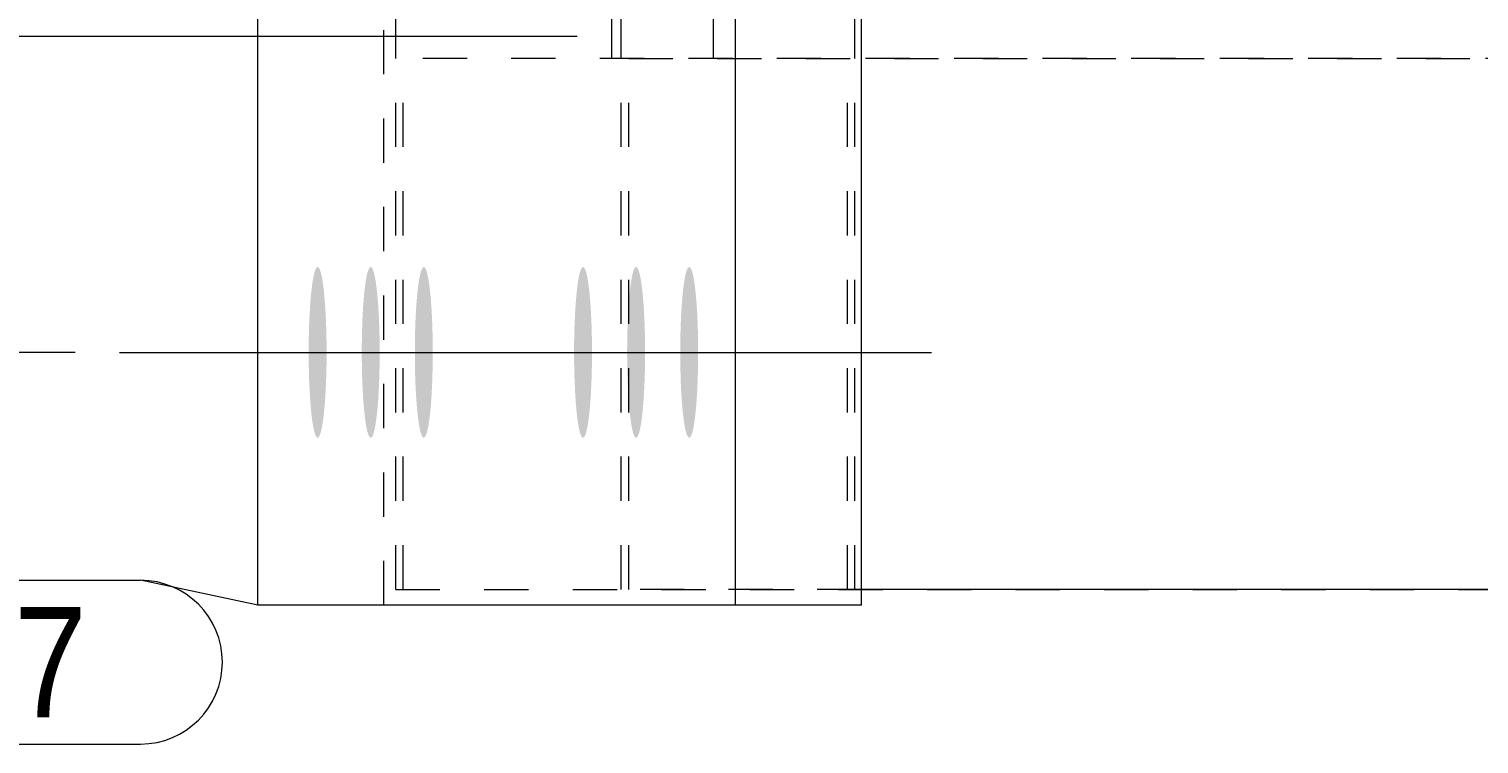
# Model space of a CAD drawing. Header units: millimetres. Extents: x 2 to 825, y 1 to 579.
# Drawn here: x 76.03 to 108.77, y 502.32 to 518.48 of the extents above; entities that cross this region are included whole.
import ezdxf

# ---------------------------------------------------------------- set-up
doc = ezdxf.new("R2010")
doc.units = ezdxf.units.MM
doc.linetypes.add('XKITLINE00', pattern=[0])
doc.linetypes.add('XKITLINE01', pattern=[4, 1, -1, 1, -1])
for name, color, linetype, lineweight in [('Bolt', 3, 'Continuous', 0), ('Dimensions', 7, 'Continuous', 0), ('Part', 2, 'Continuous', 0), ('PartMark', 7, 'Continuous', 0)]:
    doc.layers.add(name, color=color, linetype=linetype, lineweight=lineweight)
doc.styles.add('ARIAL', font='ARIAL.TTF')

# ---------------------------------------------------------------- blocks, each defined once
blk = doc.blocks.new('*A45')
at = {"layer": 'Bolt'}
for points in [[(82.748, 511.127), (82.748, 511.08), (82.747, 511.032), (82.747, 510.985), (82.746, 510.938), (82.746, 510.891), (82.745, 510.845), (82.744, 510.798), (82.743, 510.752), (82.742, 510.706), (82.741, 510.66), (82.739, 510.614), (82.738, 510.569), (82.736, 510.525), (82.734, 510.48), (82.732, 510.436), (82.73, 510.393), (82.728, 510.35), (82.726, 510.307), (82.724, 510.265), (82.722, 510.224), (82.719, 510.183), (82.716, 510.142), (82.714, 510.103), (82.711, 510.064), (82.708, 510.025), (82.705, 509.988), (82.702, 509.951), (82.699, 509.915), (82.695, 509.879), (82.692, 509.844), (82.689, 509.811), (82.685, 509.777), (82.681, 509.745), (82.678, 509.714), (82.674, 509.683), (82.67, 509.654), (82.666, 509.625), (82.662, 509.597), (82.658, 509.571), (82.654, 509.545), (82.65, 509.52), (82.645, 509.496), (82.641, 509.473), (82.636, 509.452), (82.632, 509.431), (82.628, 509.411), (82.623, 509.392), (82.618, 509.375), (82.614, 509.358), (82.609, 509.343), (82.604, 509.329), (82.599, 509.316), (82.595, 509.303), (82.59, 509.293), (82.585, 509.283), (82.58, 509.274), (82.575, 509.267), (82.57, 509.26), (82.565, 509.255), (82.56, 509.251), (82.555, 509.248), (82.55, 509.246), (82.546, 509.246), (82.541, 509.246), (82.536, 509.248), (82.531, 509.251), (82.526, 509.255), (82.521, 509.26), (82.516, 509.267), (82.511, 509.274), (82.506, 509.283), (82.501, 509.293), (82.496, 509.303), (82.492, 509.316), (82.487, 509.329), (82.482, 509.343), (82.477, 509.358), (82.473, 509.375), (82.468, 509.392), (82.464, 509.411), (82.459, 509.431), (82.455, 509.452), (82.45, 509.473), (82.446, 509.496), (82.442, 509.52), (82.437, 509.545), (82.433, 509.571), (82.429, 509.597), (82.425, 509.625), (82.421, 509.654), (82.417, 509.683), (82.413, 509.714), (82.41, 509.745), (82.406, 509.777), (82.402, 509.811), (82.399, 509.844), (82.396, 509.879), (82.392, 509.915), (82.389, 509.951), (82.386, 509.988), (82.383, 510.025), (82.38, 510.064), (82.377, 510.103), (82.375, 510.142), (82.372, 510.183), (82.37, 510.224), (82.367, 510.265), (82.365, 510.307), (82.363, 510.35), (82.361, 510.393), (82.359, 510.436), (82.357, 510.48), (82.355, 510.525), (82.353, 510.569), (82.352, 510.614), (82.351, 510.66), (82.349, 510.706), (82.348, 510.752), (82.347, 510.798), (82.346, 510.845), (82.345, 510.891), (82.345, 510.938), (82.344, 510.985), (82.344, 511.032), (82.343, 511.08), (82.343, 511.127), (82.343, 511.174), (82.343, 511.222), (82.343, 511.269), (82.344, 511.316), (82.344, 511.363), (82.345, 511.41), (82.345, 511.457), (82.346, 511.504), (82.347, 511.55), (82.348, 511.597), (82.349, 511.643), (82.351, 511.689), (82.352, 511.734), (82.353, 511.779), (82.355, 511.824), (82.357, 511.868), (82.359, 511.912), (82.361, 511.956), (82.363, 511.999), (82.365, 512.041), (82.367, 512.083), (82.37, 512.125), (82.372, 512.166), (82.375, 512.206), (82.377, 512.246), (82.38, 512.285), (82.383, 512.323), (82.386, 512.361), (82.389, 512.398), (82.392, 512.434), (82.396, 512.469), (82.399, 512.504), (82.402, 512.538), (82.406, 512.571), (82.41, 512.603), (82.413, 512.635), (82.417, 512.665), (82.421, 512.695), (82.425, 512.723), (82.429, 512.751), (82.433, 512.778), (82.437, 512.804), (82.442, 512.828), (82.446, 512.852), (82.45, 512.875), (82.455, 512.897), (82.459, 512.918), (82.464, 512.937), (82.468, 512.956), (82.473, 512.974), (82.477, 512.99), (82.482, 513.005), (82.487, 513.02), (82.492, 513.033), (82.496, 513.045), (82.501, 513.056), (82.506, 513.066), (82.511, 513.074), (82.516, 513.082), (82.521, 513.088), (82.526, 513.094), (82.531, 513.098), (82.536, 513.1), (82.541, 513.102), (82.546, 513.103), (82.55, 513.102), (82.555, 513.1), (82.56, 513.098), (82.565, 513.094), (82.57, 513.088), (82.575, 513.082), (82.58, 513.074), (82.585, 513.066), (82.59, 513.056), (82.595, 513.045), (82.599, 513.033), (82.604, 513.02), (82.609, 513.005), (82.614, 512.99), (82.618, 512.974), (82.623, 512.956), (82.628, 512.937), (82.632, 512.918), (82.636, 512.897), (82.641, 512.875), (82.645, 512.852), (82.65, 512.828), (82.654, 512.804), (82.658, 512.778), (82.662, 512.751), (82.666, 512.723), (82.67, 512.695), (82.674, 512.665), (82.678, 512.635), (82.681, 512.603), (82.685, 512.571), (82.689, 512.538), (82.692, 512.504), (82.695, 512.469), (82.699, 512.434), (82.702, 512.398), (82.705, 512.361), (82.708, 512.323), (82.711, 512.285), (82.714, 512.246), (82.716, 512.206), (82.719, 512.166), (82.722, 512.125), (82.724, 512.083), (82.726, 512.041), (82.728, 511.999), (82.73, 511.956), (82.732, 511.912), (82.734, 511.868), (82.736, 511.824), (82.738, 511.779), (82.739, 511.734), (82.741, 511.689), (82.742, 511.643), (82.743, 511.597), (82.744, 511.55), (82.745, 511.504), (82.746, 511.457), (82.746, 511.41), (82.747, 511.363), (82.747, 511.316), (82.748, 511.269), (82.748, 511.222), (82.748, 511.174)], [(83.947, 511.127), (83.946, 511.08), (83.946, 511.032), (83.946, 510.985), (83.945, 510.938), (83.944, 510.891), (83.944, 510.845), (83.943, 510.798), (83.942, 510.752), (83.941, 510.706), (83.939, 510.66), (83.938, 510.614), (83.936, 510.569), (83.935, 510.525), (83.933, 510.48), (83.931, 510.436), (83.929, 510.393), (83.927, 510.35), (83.925, 510.307), (83.923, 510.265), (83.92, 510.224), (83.918, 510.183), (83.915, 510.142), (83.913, 510.103), (83.91, 510.064), (83.907, 510.025), (83.904, 509.988), (83.901, 509.951), (83.898, 509.915), (83.894, 509.879), (83.891, 509.844), (83.887, 509.811), (83.884, 509.777), (83.88, 509.745), (83.876, 509.714), (83.873, 509.683), (83.869, 509.654), (83.865, 509.625), (83.861, 509.597), (83.857, 509.571), (83.853, 509.545), (83.848, 509.52), (83.844, 509.496), (83.84, 509.473), (83.835, 509.452), (83.831, 509.431), (83.826, 509.411), (83.822, 509.392), (83.817, 509.375), (83.812, 509.358), (83.808, 509.343), (83.803, 509.329), (83.798, 509.316), (83.793, 509.303), (83.789, 509.293), (83.784, 509.283), (83.779, 509.274), (83.774, 509.267), (83.769, 509.26), (83.764, 509.255), (83.759, 509.251), (83.754, 509.248), (83.749, 509.246), (83.744, 509.246), (83.739, 509.246), (83.734, 509.248), (83.729, 509.251), (83.725, 509.255), (83.72, 509.26), (83.715, 509.267), (83.71, 509.274), (83.705, 509.283), (83.7, 509.293), (83.695, 509.303), (83.69, 509.316), (83.686, 509.329), (83.681, 509.343), (83.676, 509.358), (83.672, 509.375), (83.667, 509.392), (83.662, 509.411), (83.658, 509.431), (83.653, 509.452), (83.649, 509.473), (83.645, 509.496), (83.64, 509.52), (83.636, 509.545), (83.632, 509.571), (83.628, 509.597), (83.624, 509.625), (83.62, 509.654), (83.616, 509.683), (83.612, 509.714), (83.608, 509.745), (83.605, 509.777), (83.601, 509.811), (83.598, 509.844), (83.594, 509.879), (83.591, 509.915), (83.588, 509.951), (83.585, 509.988), (83.582, 510.025), (83.579, 510.064), (83.576, 510.103), (83.573, 510.142), (83.571, 510.183), (83.568, 510.224), (83.566, 510.265), (83.564, 510.307), (83.561, 510.35), (83.559, 510.393), (83.557, 510.436), (83.556, 510.48), (83.554, 510.525), (83.552, 510.569), (83.551, 510.614), (83.549, 510.66), (83.548, 510.706), (83.547, 510.752), (83.546, 510.798), (83.545, 510.845), (83.544, 510.891), (83.544, 510.938), (83.543, 510.985), (83.543, 511.032), (83.542, 511.08), (83.542, 511.127), (83.542, 511.174), (83.542, 511.222), (83.542, 511.269), (83.543, 511.316), (83.543, 511.363), (83.544, 511.41), (83.544, 511.457), (83.545, 511.504), (83.546, 511.55), (83.547, 511.597), (83.548, 511.643), (83.549, 511.689), (83.551, 511.734), (83.552, 511.779), (83.554, 511.824), (83.556, 511.868), (83.557, 511.912), (83.559, 511.956), (83.561, 511.999), (83.564, 512.041), (83.566, 512.083), (83.568, 512.125), (83.571, 512.166), (83.573, 512.206), (83.576, 512.246), (83.579, 512.285), (83.582, 512.323), (83.585, 512.361), (83.588, 512.398), (83.591, 512.434), (83.594, 512.469), (83.598, 512.504), (83.601, 512.538), (83.605, 512.571), (83.608, 512.603), (83.612, 512.635), (83.616, 512.665), (83.62, 512.695), (83.624, 512.723), (83.628, 512.751), (83.632, 512.778), (83.636, 512.804), (83.64, 512.828), (83.645, 512.852), (83.649, 512.875), (83.653, 512.897), (83.658, 512.918), (83.662, 512.937), (83.667, 512.956), (83.672, 512.974), (83.676, 512.99), (83.681, 513.005), (83.686, 513.02), (83.69, 513.033), (83.695, 513.045), (83.7, 513.056), (83.705, 513.066), (83.71, 513.074), (83.715, 513.082), (83.72, 513.088), (83.725, 513.094), (83.729, 513.098), (83.734, 513.1), (83.739, 513.102), (83.744, 513.103), (83.749, 513.102), (83.754, 513.1), (83.759, 513.098), (83.764, 513.094), (83.769, 513.088), (83.774, 513.082), (83.779, 513.074), (83.784, 513.066), (83.789, 513.056), (83.793, 513.045), (83.798, 513.033), (83.803, 513.02), (83.808, 513.005), (83.812, 512.99), (83.817, 512.974), (83.822, 512.956), (83.826, 512.937), (83.831, 512.918), (83.835, 512.897), (83.84, 512.875), (83.844, 512.852), (83.848, 512.828), (83.853, 512.804), (83.857, 512.778), (83.861, 512.751), (83.865, 512.723), (83.869, 512.695), (83.873, 512.665), (83.876, 512.635), (83.88, 512.603), (83.884, 512.571), (83.887, 512.538), (83.891, 512.504), (83.894, 512.469), (83.898, 512.434), (83.901, 512.398), (83.904, 512.361), (83.907, 512.323), (83.91, 512.285), (83.913, 512.246), (83.915, 512.206), (83.918, 512.166), (83.92, 512.125), (83.923, 512.083), (83.925, 512.041), (83.927, 511.999), (83.929, 511.956), (83.931, 511.912), (83.933, 511.868), (83.935, 511.824), (83.936, 511.779), (83.938, 511.734), (83.939, 511.689), (83.941, 511.643), (83.942, 511.597), (83.943, 511.55), (83.944, 511.504), (83.944, 511.457), (83.945, 511.41), (83.946, 511.363), (83.946, 511.316), (83.946, 511.269), (83.947, 511.222), (83.947, 511.174)], [(85.145, 511.127), (85.145, 511.08), (85.145, 511.032), (85.144, 510.985), (85.144, 510.938), (85.143, 510.891), (85.142, 510.845), (85.142, 510.798), (85.141, 510.752), (85.139, 510.706), (85.138, 510.66), (85.137, 510.614), (85.135, 510.569), (85.134, 510.525), (85.132, 510.48), (85.13, 510.436), (85.128, 510.393), (85.126, 510.35), (85.124, 510.307), (85.122, 510.265), (85.119, 510.224), (85.117, 510.183), (85.114, 510.142), (85.111, 510.103), (85.109, 510.064), (85.106, 510.025), (85.103, 509.988), (85.1, 509.951), (85.096, 509.915), (85.093, 509.879), (85.09, 509.844), (85.086, 509.811), (85.083, 509.777), (85.079, 509.745), (85.075, 509.714), (85.071, 509.683), (85.068, 509.654), (85.064, 509.625), (85.06, 509.597), (85.056, 509.571), (85.051, 509.545), (85.047, 509.52), (85.043, 509.496), (85.038, 509.473), (85.034, 509.452), (85.03, 509.431), (85.025, 509.411), (85.021, 509.392), (85.016, 509.375), (85.011, 509.358), (85.007, 509.343), (85.002, 509.329), (84.997, 509.316), (84.992, 509.303), (84.987, 509.293), (84.983, 509.283), (84.978, 509.274), (84.973, 509.267), (84.968, 509.26), (84.963, 509.255), (84.958, 509.251), (84.953, 509.248), (84.948, 509.246), (84.943, 509.246), (84.938, 509.246), (84.933, 509.248), (84.928, 509.251), (84.923, 509.255), (84.918, 509.26), (84.913, 509.267), (84.909, 509.274), (84.904, 509.283), (84.899, 509.293), (84.894, 509.303), (84.889, 509.316), (84.884, 509.329), (84.88, 509.343), (84.875, 509.358), (84.87, 509.375), (84.866, 509.392), (84.861, 509.411), (84.857, 509.431), (84.852, 509.452), (84.848, 509.473), (84.843, 509.496), (84.839, 509.52), (84.835, 509.545), (84.831, 509.571), (84.827, 509.597), (84.823, 509.625), (84.819, 509.654), (84.815, 509.683), (84.811, 509.714), (84.807, 509.745), (84.804, 509.777), (84.8, 509.811), (84.797, 509.844), (84.793, 509.879), (84.79, 509.915), (84.787, 509.951), (84.784, 509.988), (84.781, 510.025), (84.778, 510.064), (84.775, 510.103), (84.772, 510.142), (84.77, 510.183), (84.767, 510.224), (84.765, 510.265), (84.762, 510.307), (84.76, 510.35), (84.758, 510.393), (84.756, 510.436), (84.754, 510.48), (84.753, 510.525), (84.751, 510.569), (84.75, 510.614), (84.748, 510.66), (84.747, 510.706), (84.746, 510.752), (84.745, 510.798), (84.744, 510.845), (84.743, 510.891), (84.742, 510.938), (84.742, 510.985), (84.741, 511.032), (84.741, 511.08), (84.741, 511.127), (84.741, 511.174), (84.741, 511.222), (84.741, 511.269), (84.741, 511.316), (84.742, 511.363), (84.742, 511.41), (84.743, 511.457), (84.744, 511.504), (84.745, 511.55), (84.746, 511.597), (84.747, 511.643), (84.748, 511.689), (84.75, 511.734), (84.751, 511.779), (84.753, 511.824), (84.754, 511.868), (84.756, 511.912), (84.758, 511.956), (84.76, 511.999), (84.762, 512.041), (84.765, 512.083), (84.767, 512.125), (84.77, 512.166), (84.772, 512.206), (84.775, 512.246), (84.778, 512.285), (84.781, 512.323), (84.784, 512.361), (84.787, 512.398), (84.79, 512.434), (84.793, 512.469), (84.797, 512.504), (84.8, 512.538), (84.804, 512.571), (84.807, 512.603), (84.811, 512.635), (84.815, 512.665), (84.819, 512.695), (84.823, 512.723), (84.827, 512.751), (84.831, 512.778), (84.835, 512.804), (84.839, 512.828), (84.843, 512.852), (84.848, 512.875), (84.852, 512.897), (84.857, 512.918), (84.861, 512.937), (84.866, 512.956), (84.87, 512.974), (84.875, 512.99), (84.88, 513.005), (84.884, 513.02), (84.889, 513.033), (84.894, 513.045), (84.899, 513.056), (84.904, 513.066), (84.909, 513.074), (84.913, 513.082), (84.918, 513.088), (84.923, 513.094), (84.928, 513.098), (84.933, 513.1), (84.938, 513.102), (84.943, 513.103), (84.948, 513.102), (84.953, 513.1), (84.958, 513.098), (84.963, 513.094), (84.968, 513.088), (84.973, 513.082), (84.978, 513.074), (84.983, 513.066), (84.987, 513.056), (84.992, 513.045), (84.997, 513.033), (85.002, 513.02), (85.007, 513.005), (85.011, 512.99), (85.016, 512.974), (85.021, 512.956), (85.025, 512.937), (85.03, 512.918), (85.034, 512.897), (85.038, 512.875), (85.043, 512.852), (85.047, 512.828), (85.051, 512.804), (85.056, 512.778), (85.06, 512.751), (85.064, 512.723), (85.068, 512.695), (85.071, 512.665), (85.075, 512.635), (85.079, 512.603), (85.083, 512.571), (85.086, 512.538), (85.09, 512.504), (85.093, 512.469), (85.096, 512.434), (85.1, 512.398), (85.103, 512.361), (85.106, 512.323), (85.109, 512.285), (85.111, 512.246), (85.114, 512.206), (85.117, 512.166), (85.119, 512.125), (85.122, 512.083), (85.124, 512.041), (85.126, 511.999), (85.128, 511.956), (85.13, 511.912), (85.132, 511.868), (85.134, 511.824), (85.135, 511.779), (85.137, 511.734), (85.138, 511.689), (85.139, 511.643), (85.141, 511.597), (85.142, 511.55), (85.142, 511.504), (85.143, 511.457), (85.144, 511.41), (85.144, 511.363), (85.145, 511.316), (85.145, 511.269), (85.145, 511.222), (85.145, 511.174)], [(88.742, 511.127), (88.742, 511.08), (88.741, 511.032), (88.741, 510.985), (88.74, 510.938), (88.74, 510.891), (88.739, 510.845), (88.738, 510.798), (88.737, 510.752), (88.736, 510.706), (88.734, 510.66), (88.733, 510.614), (88.732, 510.569), (88.73, 510.525), (88.728, 510.48), (88.726, 510.436), (88.724, 510.393), (88.722, 510.35), (88.72, 510.307), (88.718, 510.265), (88.716, 510.224), (88.713, 510.183), (88.71, 510.142), (88.708, 510.103), (88.705, 510.064), (88.702, 510.025), (88.699, 509.988), (88.696, 509.951), (88.693, 509.915), (88.689, 509.879), (88.686, 509.844), (88.683, 509.811), (88.679, 509.777), (88.675, 509.745), (88.672, 509.714), (88.668, 509.683), (88.664, 509.654), (88.66, 509.625), (88.656, 509.597), (88.652, 509.571), (88.648, 509.545), (88.644, 509.52), (88.639, 509.496), (88.635, 509.473), (88.63, 509.452), (88.626, 509.431), (88.622, 509.411), (88.617, 509.392), (88.612, 509.375), (88.608, 509.358), (88.603, 509.343), (88.598, 509.329), (88.593, 509.316), (88.589, 509.303), (88.584, 509.293), (88.579, 509.283), (88.574, 509.274), (88.569, 509.267), (88.564, 509.26), (88.559, 509.255), (88.554, 509.251), (88.549, 509.248), (88.544, 509.246), (88.54, 509.246), (88.535, 509.246), (88.53, 509.248), (88.525, 509.251), (88.52, 509.255), (88.515, 509.26), (88.51, 509.267), (88.505, 509.274), (88.5, 509.283), (88.495, 509.293), (88.49, 509.303), (88.486, 509.316), (88.481, 509.329), (88.476, 509.343), (88.471, 509.358), (88.467, 509.375), (88.462, 509.392), (88.458, 509.411), (88.453, 509.431), (88.449, 509.452), (88.444, 509.473), (88.44, 509.496), (88.436, 509.52), (88.431, 509.545), (88.427, 509.571), (88.423, 509.597), (88.419, 509.625), (88.415, 509.654), (88.411, 509.683), (88.407, 509.714), (88.404, 509.745), (88.4, 509.777), (88.396, 509.811), (88.393, 509.844), (88.39, 509.879), (88.386, 509.915), (88.383, 509.951), (88.38, 509.988), (88.377, 510.025), (88.374, 510.064), (88.371, 510.103), (88.369, 510.142), (88.366, 510.183), (88.364, 510.224), (88.361, 510.265), (88.359, 510.307), (88.357, 510.35), (88.355, 510.393), (88.353, 510.436), (88.351, 510.48), (88.349, 510.525), (88.347, 510.569), (88.346, 510.614), (88.345, 510.66), (88.343, 510.706), (88.342, 510.752), (88.341, 510.798), (88.34, 510.845), (88.339, 510.891), (88.339, 510.938), (88.338, 510.985), (88.338, 511.032), (88.337, 511.08), (88.337, 511.127), (88.337, 511.174), (88.337, 511.222), (88.337, 511.269), (88.338, 511.316), (88.338, 511.363), (88.339, 511.41), (88.339, 511.457), (88.34, 511.504), (88.341, 511.55), (88.342, 511.597), (88.343, 511.643), (88.345, 511.689), (88.346, 511.734), (88.347, 511.779), (88.349, 511.824), (88.351, 511.868), (88.353, 511.912), (88.355, 511.956), (88.357, 511.999), (88.359, 512.041), (88.361, 512.083), (88.364, 512.125), (88.366, 512.166), (88.369, 512.206), (88.371, 512.246), (88.374, 512.285), (88.377, 512.323), (88.38, 512.361), (88.383, 512.398), (88.386, 512.434), (88.39, 512.469), (88.393, 512.504), (88.396, 512.538), (88.4, 512.571), (88.404, 512.603), (88.407, 512.635), (88.411, 512.665), (88.415, 512.695), (88.419, 512.723), (88.423, 512.751), (88.427, 512.778), (88.431, 512.804), (88.436, 512.828), (88.44, 512.852), (88.444, 512.875), (88.449, 512.897), (88.453, 512.918), (88.458, 512.937), (88.462, 512.956), (88.467, 512.974), (88.471, 512.99), (88.476, 513.005), (88.481, 513.02), (88.486, 513.033), (88.49, 513.045), (88.495, 513.056), (88.5, 513.066), (88.505, 513.074), (88.51, 513.082), (88.515, 513.088), (88.52, 513.094), (88.525, 513.098), (88.53, 513.1), (88.535, 513.102), (88.54, 513.103), (88.544, 513.102), (88.549, 513.1), (88.554, 513.098), (88.559, 513.094), (88.564, 513.088), (88.569, 513.082), (88.574, 513.074), (88.579, 513.066), (88.584, 513.056), (88.589, 513.045), (88.593, 513.033), (88.598, 513.02), (88.603, 513.005), (88.608, 512.99), (88.612, 512.974), (88.617, 512.956), (88.622, 512.937), (88.626, 512.918), (88.63, 512.897), (88.635, 512.875), (88.639, 512.852), (88.644, 512.828), (88.648, 512.804), (88.652, 512.778), (88.656, 512.751), (88.66, 512.723), (88.664, 512.695), (88.668, 512.665), (88.672, 512.635), (88.675, 512.603), (88.679, 512.571), (88.683, 512.538), (88.686, 512.504), (88.689, 512.469), (88.693, 512.434), (88.696, 512.398), (88.699, 512.361), (88.702, 512.323), (88.705, 512.285), (88.708, 512.246), (88.71, 512.206), (88.713, 512.166), (88.716, 512.125), (88.718, 512.083), (88.72, 512.041), (88.722, 511.999), (88.724, 511.956), (88.726, 511.912), (88.728, 511.868), (88.73, 511.824), (88.732, 511.779), (88.733, 511.734), (88.734, 511.689), (88.736, 511.643), (88.737, 511.597), (88.738, 511.55), (88.739, 511.504), (88.74, 511.457), (88.74, 511.41), (88.741, 511.363), (88.741, 511.316), (88.742, 511.269), (88.742, 511.222), (88.742, 511.174)], [(89.941, 511.127), (89.94, 511.08), (89.94, 511.032), (89.94, 510.985), (89.939, 510.938), (89.938, 510.891), (89.938, 510.845), (89.937, 510.798), (89.936, 510.752), (89.935, 510.706), (89.933, 510.66), (89.932, 510.614), (89.93, 510.569), (89.929, 510.525), (89.927, 510.48), (89.925, 510.436), (89.923, 510.393), (89.921, 510.35), (89.919, 510.307), (89.917, 510.265), (89.914, 510.224), (89.912, 510.183), (89.909, 510.142), (89.907, 510.103), (89.904, 510.064), (89.901, 510.025), (89.898, 509.988), (89.895, 509.951), (89.891, 509.915), (89.888, 509.879), (89.885, 509.844), (89.881, 509.811), (89.878, 509.777), (89.874, 509.745), (89.87, 509.714), (89.867, 509.683), (89.863, 509.654), (89.859, 509.625), (89.855, 509.597), (89.851, 509.571), (89.847, 509.545), (89.842, 509.52), (89.838, 509.496), (89.834, 509.473), (89.829, 509.452), (89.825, 509.431), (89.82, 509.411), (89.816, 509.392), (89.811, 509.375), (89.806, 509.358), (89.802, 509.343), (89.797, 509.329), (89.792, 509.316), (89.787, 509.303), (89.783, 509.293), (89.778, 509.283), (89.773, 509.274), (89.768, 509.267), (89.763, 509.26), (89.758, 509.255), (89.753, 509.251), (89.748, 509.248), (89.743, 509.246), (89.738, 509.246), (89.733, 509.246), (89.728, 509.248), (89.723, 509.251), (89.718, 509.255), (89.714, 509.26), (89.709, 509.267), (89.704, 509.274), (89.699, 509.283), (89.694, 509.293), (89.689, 509.303), (89.684, 509.316), (89.68, 509.329), (89.675, 509.343), (89.67, 509.358), (89.666, 509.375), (89.661, 509.392), (89.656, 509.411), (89.652, 509.431), (89.647, 509.452), (89.643, 509.473), (89.639, 509.496), (89.634, 509.52), (89.63, 509.545), (89.626, 509.571), (89.622, 509.597), (89.618, 509.625), (89.614, 509.654), (89.61, 509.683), (89.606, 509.714), (89.602, 509.745), (89.599, 509.777), (89.595, 509.811), (89.592, 509.844), (89.588, 509.879), (89.585, 509.915), (89.582, 509.951), (89.579, 509.988), (89.576, 510.025), (89.573, 510.064), (89.57, 510.103), (89.567, 510.142), (89.565, 510.183), (89.562, 510.224), (89.56, 510.265), (89.558, 510.307), (89.555, 510.35), (89.553, 510.393), (89.551, 510.436), (89.55, 510.48), (89.548, 510.525), (89.546, 510.569), (89.545, 510.614), (89.543, 510.66), (89.542, 510.706), (89.541, 510.752), (89.54, 510.798), (89.539, 510.845), (89.538, 510.891), (89.538, 510.938), (89.537, 510.985), (89.537, 511.032), (89.536, 511.08), (89.536, 511.127), (89.536, 511.174), (89.536, 511.222), (89.536, 511.269), (89.537, 511.316), (89.537, 511.363), (89.538, 511.41), (89.538, 511.457), (89.539, 511.504), (89.54, 511.55), (89.541, 511.597), (89.542, 511.643), (89.543, 511.689), (89.545, 511.734), (89.546, 511.779), (89.548, 511.824), (89.55, 511.868), (89.551, 511.912), (89.553, 511.956), (89.555, 511.999), (89.558, 512.041), (89.56, 512.083), (89.562, 512.125), (89.565, 512.166), (89.567, 512.206), (89.57, 512.246), (89.573, 512.285), (89.576, 512.323), (89.579, 512.361), (89.582, 512.398), (89.585, 512.434), (89.588, 512.469), (89.592, 512.504), (89.595, 512.538), (89.599, 512.571), (89.602, 512.603), (89.606, 512.635), (89.61, 512.665), (89.614, 512.695), (89.618, 512.723), (89.622, 512.751), (89.626, 512.778), (89.63, 512.804), (89.634, 512.828), (89.639, 512.852), (89.643, 512.875), (89.647, 512.897), (89.652, 512.918), (89.656, 512.937), (89.661, 512.956), (89.666, 512.974), (89.67, 512.99), (89.675, 513.005), (89.68, 513.02), (89.684, 513.033), (89.689, 513.045), (89.694, 513.056), (89.699, 513.066), (89.704, 513.074), (89.709, 513.082), (89.714, 513.088), (89.718, 513.094), (89.723, 513.098), (89.728, 513.1), (89.733, 513.102), (89.738, 513.103), (89.743, 513.102), (89.748, 513.1), (89.753, 513.098), (89.758, 513.094), (89.763, 513.088), (89.768, 513.082), (89.773, 513.074), (89.778, 513.066), (89.783, 513.056), (89.787, 513.045), (89.792, 513.033), (89.797, 513.02), (89.802, 513.005), (89.806, 512.99), (89.811, 512.974), (89.816, 512.956), (89.82, 512.937), (89.825, 512.918), (89.829, 512.897), (89.834, 512.875), (89.838, 512.852), (89.842, 512.828), (89.847, 512.804), (89.851, 512.778), (89.855, 512.751), (89.859, 512.723), (89.863, 512.695), (89.867, 512.665), (89.87, 512.635), (89.874, 512.603), (89.878, 512.571), (89.881, 512.538), (89.885, 512.504), (89.888, 512.469), (89.891, 512.434), (89.895, 512.398), (89.898, 512.361), (89.901, 512.323), (89.904, 512.285), (89.907, 512.246), (89.909, 512.206), (89.912, 512.166), (89.914, 512.125), (89.917, 512.083), (89.919, 512.041), (89.921, 511.999), (89.923, 511.956), (89.925, 511.912), (89.927, 511.868), (89.929, 511.824), (89.93, 511.779), (89.932, 511.734), (89.933, 511.689), (89.935, 511.643), (89.936, 511.597), (89.937, 511.55), (89.938, 511.504), (89.938, 511.457), (89.939, 511.41), (89.94, 511.363), (89.94, 511.316), (89.94, 511.269), (89.941, 511.222), (89.941, 511.174)], [(91.139, 511.127), (91.139, 511.08), (91.139, 511.032), (91.138, 510.985), (91.138, 510.938), (91.137, 510.891), (91.136, 510.845), (91.136, 510.798), (91.134, 510.752), (91.133, 510.706), (91.132, 510.66), (91.131, 510.614), (91.129, 510.569), (91.128, 510.525), (91.126, 510.48), (91.124, 510.436), (91.122, 510.393), (91.12, 510.35), (91.118, 510.307), (91.116, 510.265), (91.113, 510.224), (91.111, 510.183), (91.108, 510.142), (91.105, 510.103), (91.103, 510.064), (91.1, 510.025), (91.097, 509.988), (91.093, 509.951), (91.09, 509.915), (91.087, 509.879), (91.084, 509.844), (91.08, 509.811), (91.077, 509.777), (91.073, 509.745), (91.069, 509.714), (91.065, 509.683), (91.062, 509.654), (91.058, 509.625), (91.054, 509.597), (91.05, 509.571), (91.045, 509.545), (91.041, 509.52), (91.037, 509.496), (91.032, 509.473), (91.028, 509.452), (91.024, 509.431), (91.019, 509.411), (91.015, 509.392), (91.01, 509.375), (91.005, 509.358), (91.001, 509.343), (90.996, 509.329), (90.991, 509.316), (90.986, 509.303), (90.981, 509.293), (90.977, 509.283), (90.972, 509.274), (90.967, 509.267), (90.962, 509.26), (90.957, 509.255), (90.952, 509.251), (90.947, 509.248), (90.942, 509.246), (90.937, 509.246), (90.932, 509.246), (90.927, 509.248), (90.922, 509.251), (90.917, 509.255), (90.912, 509.26), (90.907, 509.267), (90.903, 509.274), (90.898, 509.283), (90.893, 509.293), (90.888, 509.303), (90.883, 509.316), (90.878, 509.329), (90.874, 509.343), (90.869, 509.358), (90.864, 509.375), (90.86, 509.392), (90.855, 509.411), (90.851, 509.431), (90.846, 509.452), (90.842, 509.473), (90.837, 509.496), (90.833, 509.52), (90.829, 509.545), (90.825, 509.571), (90.821, 509.597), (90.817, 509.625), (90.813, 509.654), (90.809, 509.683), (90.805, 509.714), (90.801, 509.745), (90.798, 509.777), (90.794, 509.811), (90.791, 509.844), (90.787, 509.879), (90.784, 509.915), (90.781, 509.951), (90.778, 509.988), (90.775, 510.025), (90.772, 510.064), (90.769, 510.103), (90.766, 510.142), (90.764, 510.183), (90.761, 510.224), (90.759, 510.265), (90.756, 510.307), (90.754, 510.35), (90.752, 510.393), (90.75, 510.436), (90.748, 510.48), (90.747, 510.525), (90.745, 510.569), (90.744, 510.614), (90.742, 510.66), (90.741, 510.706), (90.74, 510.752), (90.739, 510.798), (90.738, 510.845), (90.737, 510.891), (90.736, 510.938), (90.736, 510.985), (90.735, 511.032), (90.735, 511.08), (90.735, 511.127), (90.735, 511.174), (90.735, 511.222), (90.735, 511.269), (90.735, 511.316), (90.736, 511.363), (90.736, 511.41), (90.737, 511.457), (90.738, 511.504), (90.739, 511.55), (90.74, 511.597), (90.741, 511.643), (90.742, 511.689), (90.744, 511.734), (90.745, 511.779), (90.747, 511.824), (90.748, 511.868), (90.75, 511.912), (90.752, 511.956), (90.754, 511.999), (90.756, 512.041), (90.759, 512.083), (90.761, 512.125), (90.764, 512.166), (90.766, 512.206), (90.769, 512.246), (90.772, 512.285), (90.775, 512.323), (90.778, 512.361), (90.781, 512.398), (90.784, 512.434), (90.787, 512.469), (90.791, 512.504), (90.794, 512.538), (90.798, 512.571), (90.801, 512.603), (90.805, 512.635), (90.809, 512.665), (90.813, 512.695), (90.817, 512.723), (90.821, 512.751), (90.825, 512.778), (90.829, 512.804), (90.833, 512.828), (90.837, 512.852), (90.842, 512.875), (90.846, 512.897), (90.851, 512.918), (90.855, 512.937), (90.86, 512.956), (90.864, 512.974), (90.869, 512.99), (90.874, 513.005), (90.878, 513.02), (90.883, 513.033), (90.888, 513.045), (90.893, 513.056), (90.898, 513.066), (90.903, 513.074), (90.907, 513.082), (90.912, 513.088), (90.917, 513.094), (90.922, 513.098), (90.927, 513.1), (90.932, 513.102), (90.937, 513.103), (90.942, 513.102), (90.947, 513.1), (90.952, 513.098), (90.957, 513.094), (90.962, 513.088), (90.967, 513.082), (90.972, 513.074), (90.977, 513.066), (90.981, 513.056), (90.986, 513.045), (90.991, 513.033), (90.996, 513.02), (91.001, 513.005), (91.005, 512.99), (91.01, 512.974), (91.015, 512.956), (91.019, 512.937), (91.024, 512.918), (91.028, 512.897), (91.032, 512.875), (91.037, 512.852), (91.041, 512.828), (91.045, 512.804), (91.05, 512.778), (91.054, 512.751), (91.058, 512.723), (91.062, 512.695), (91.065, 512.665), (91.069, 512.635), (91.073, 512.603), (91.077, 512.571), (91.08, 512.538), (91.084, 512.504), (91.087, 512.469), (91.09, 512.434), (91.093, 512.398), (91.097, 512.361), (91.1, 512.323), (91.103, 512.285), (91.105, 512.246), (91.108, 512.206), (91.111, 512.166), (91.113, 512.125), (91.116, 512.083), (91.118, 512.041), (91.12, 511.999), (91.122, 511.956), (91.124, 511.912), (91.126, 511.868), (91.128, 511.824), (91.129, 511.779), (91.131, 511.734), (91.132, 511.689), (91.133, 511.643), (91.134, 511.597), (91.136, 511.55), (91.136, 511.504), (91.137, 511.457), (91.138, 511.41), (91.138, 511.363), (91.139, 511.316), (91.139, 511.269), (91.139, 511.222), (91.139, 511.174)]]:
    blk.add_hatch(color=3, dxfattribs=at).paths.add_polyline_path(points, flags=17)
at = {"layer": 'Bolt', "color": 3, "linetype": 'XKITLINE00', "lineweight": 0}
for p, q in [((78.07, 511.174), (88.015, 511.174)), ((79.269, 511.174), (89.214, 511.174)), ((80.468, 511.174), (90.413, 511.174)), ((84.064, 511.174), (94.009, 511.174)), ((85.263, 511.174), (95.208, 511.174)), ((86.462, 511.174), (96.407, 511.174))]:
    blk.add_line(p, q, dxfattribs=at)
blk = doc.blocks.new('*A46')
at = {"layer": 'Part', "color": 7, "linetype": 'XKITLINE01', "lineweight": 0}
for p, q in [((89.404, 505.817), (89.404, 530.817)), ((94.678, 505.817), (94.678, 530.817)), ((89.57, 505.817), (89.57, 517.817)), ((89.57, 517.817), (591.319, 517.817)), ((94.512, 505.817), (94.512, 517.817)), ((94.827, 505.817), (89.404, 505.817))]:
    blk.add_line(p, q, dxfattribs=at)
at = {"layer": 'Part', "color": 2, "linetype": 'XKITLINE00', "lineweight": 0}
blk.add_line((591.319, 505.817), (94.827, 505.817), dxfattribs=at)
blk = doc.blocks.new('*A62')
at = {"layer": 'Part', "color": 2, "linetype": 'XKITLINE00', "lineweight": 0}
for p, q in [((81.197, 505.46), (81.197, 531.174)), ((91.986, 505.46), (91.986, 531.174)), ((94.827, 505.46), (94.827, 531.174)), ((94.827, 505.46), (81.197, 505.46))]:
    blk.add_line(p, q, dxfattribs=at)
at = {"layer": 'Part', "color": 7, "linetype": 'XKITLINE01', "lineweight": 0}
blk.add_line((84.038, 505.46), (84.038, 531.174), dxfattribs=at)
blk = doc.blocks.new('*A63')
at = {"layer": 'Part', "color": 7, "linetype": 'XKITLINE01', "lineweight": 0}
for p, q in [((84.309, 505.817), (84.309, 530.817)), ((89.185, 518.817), (89.185, 517.817)), ((91.489, 517.817), (91.489, 518.817)), ((365.919, 517.817), (84.48, 517.817)), ((84.48, 505.817), (84.48, 517.817)), ((84.309, 505.817), (366.176, 505.817))]:
    blk.add_line(p, q, dxfattribs=at)
blk = doc.blocks.new('*A144')
at = {"layer": 'Dimensions', "color": 7, "linetype": 'XKITLINE00', "lineweight": 0}
for p, q in [((64.555, 526.308), (66.252, 524.611)), ((77.07, 525.46), (62.554, 525.46)), ((65.404, 518.317), (65.404, 525.46)), ((64.555, 519.166), (66.252, 517.469)), ((88.404, 518.317), (62.554, 518.317))]:
    blk.add_line(p, q, dxfattribs=at)
at = {"layer": 'Dimensions', "color": 3}
for p in [(65.404, 525.46), (65.404, 518.317)]:
    blk.add_point(p, dxfattribs=at)
at = {"layer": 'Dimensions', "color": 3, "style": 'ARIAL', "width": 0.85}
blk.add_text('50', height=3, rotation=90.0002, dxfattribs=at).set_placement((64.054, 519.663))
blk = doc.blocks.new('*A151')
at = {"layer": 'PartMark', "color": 7, "linetype": 'XKITLINE00', "lineweight": 0}
for p, q in [((71.783, 506.021), (78.545, 506.021)), ((81.197, 505.46), (78.545, 506.021)), ((71.783, 502.321), (78.545, 502.321))]:
    blk.add_line(p, q, dxfattribs=at)
for centre, start, end in [((71.783, 504.171), 90, 270), ((78.545, 504.171), 270, 90)]:
    blk.add_arc(centre, 1.85, start, end, dxfattribs=at)
at = {"layer": 'PartMark', "color": 3, "style": 'ARIAL', "width": 0.85}
blk.add_text('237', height=2.5, dxfattribs=at).set_placement((72.383, 502.921))
blk = doc.blocks.new('*A164')
at = {"layer": 'Dimensions', "color": 7, "linetype": 'XKITLINE00', "lineweight": 0}
for p, q in [((64.555, 519.166), (66.252, 517.469)), ((88.404, 518.317), (62.554, 518.317)), ((65.404, 511.174), (65.404, 518.317)), ((64.555, 512.023), (66.252, 510.326)), ((77.07, 511.174), (62.554, 511.174))]:
    blk.add_line(p, q, dxfattribs=at)
at = {"layer": 'Dimensions', "color": 3}
for p in [(65.404, 518.317), (65.404, 511.174)]:
    blk.add_point(p, dxfattribs=at)
at = {"layer": 'Dimensions', "color": 3, "style": 'ARIAL', "width": 0.85}
blk.add_text('50', height=3, rotation=90.0002, dxfattribs=at).set_placement((64.054, 512.521))

msp = doc.modelspace()

# ---------------------------------------------------------------- block references
at = {"lineweight": 0}
for name in ['*A62', '*A63', '*A45', '*A144', '*A164', '*A151']:
    msp.add_blockref(name, (0, 0), dxfattribs=at)
at = {"layer": 'Part', "lineweight": 0}
msp.add_blockref('*A46', (0, 0), dxfattribs=at)

doc.saveas('drawing.dxf')
